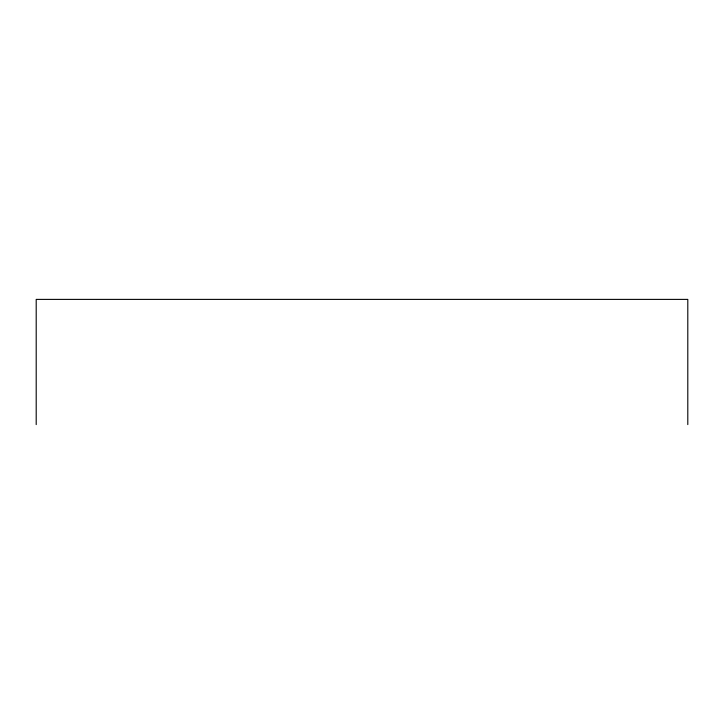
<?xml version="1.0" encoding="UTF-8"?>
<svg xmlns="http://www.w3.org/2000/svg" width="724" height="724" viewBox="0 0 724 724"><rect width="100%" height="100%" fill="white"/><g stroke="black" fill="none" stroke-linecap="round" stroke-linejoin="round"><path stroke-width="1.09" d="M687.8 424.608L687.8 299.392L36.2 299.392L36.2 424.608"/></g></svg>
